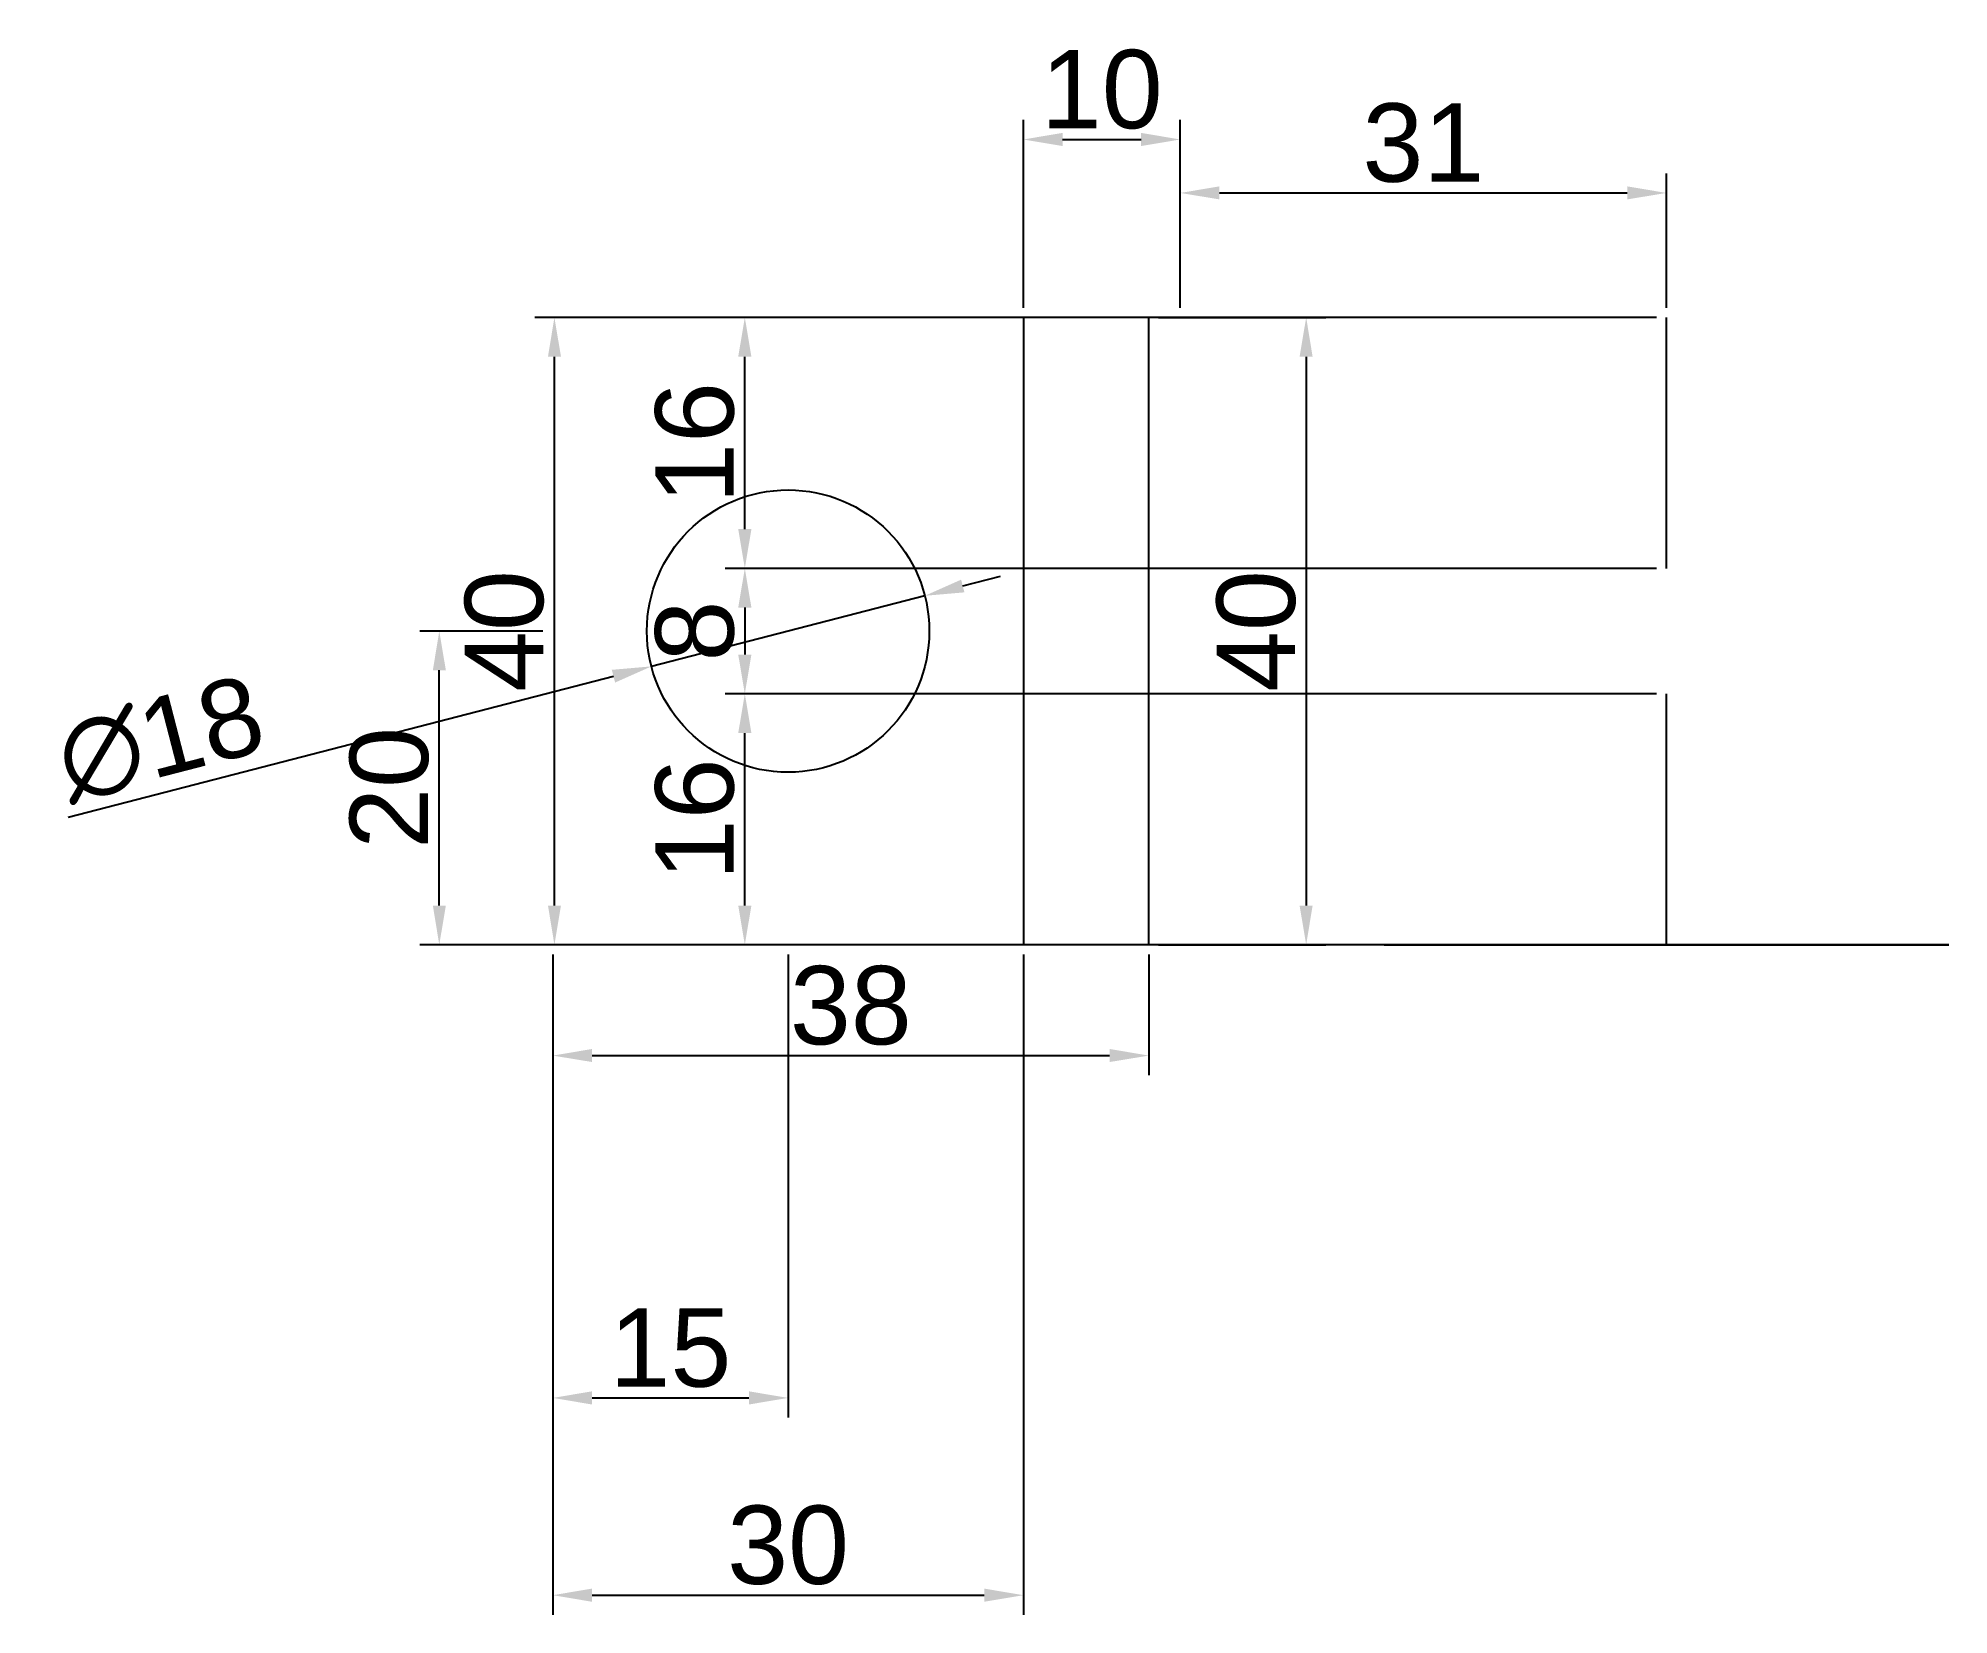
# Model space of a CAD drawing. Header units: millimetres. Extents: x 8 to 130, y 21 to 122.
import ezdxf

# ---------------------------------------------------------------- set-up
doc = ezdxf.new("R2010")
doc.units = ezdxf.units.MM
doc.styles.get("Standard").update_dxf_attribs({"font": 'arial.ttf'})
doc.dimstyles.new('ISO-25', dxfattribs={"dimtxt": 5, "dimasz": 2.5, "dimexe": 1.25, "dimexo": 0.625, "dimtad": 1, "dimtxsty": 'Standard', "dimcen": 2.5, "dimadec": 0, "dimazin": 0, "dimtfac": 1, "dimtmove": 0, "dimatfit": 3, "dimfxl": 1, "dimarcsym": 0})

# ---------------------------------------------------------------- blocks, each defined once
blk = doc.blocks.new('*D55')
at = {"color": 0, "lineweight": -2, "transparency": 16777216}
for p, q in [((41, 63.08), (41, 55.39)), ((79, 63.08), (79, 55.39)), ((43.5, 56.64), (76.5, 56.64))]:
    blk.add_line(p, q, dxfattribs=at)
at = {"color": 0, "transparency": 16777216}
for points in [[(43.5, 57.06), (43.5, 56.23), (41, 56.64)], [(76.5, 57.06), (76.5, 56.23), (79, 56.64)]]:
    blk.add_solid(points, dxfattribs=at)
at = {"layer": 'Defpoints', "color": 0, "transparency": 16777216}
for p in [(41, 63.71), (79, 63.71), (79, 56.64)]:
    blk.add_point(p, dxfattribs=at)
at = {"color": 0, "transparency": 16777216, "insert": (60, 59.82), "char_height": 5, "attachment_point": 5}
blk.add_mtext('38', dxfattribs=at)
blk = doc.blocks.new('*D56')
at = {"color": 0, "lineweight": -2, "transparency": 16777216}
for p, q in [((79.62, 103.71), (90.28, 103.71)), ((89.03, 101.21), (89.03, 66.21)), ((79.62, 63.71), (90.28, 63.71))]:
    blk.add_line(p, q, dxfattribs=at)
at = {"color": 0, "transparency": 16777216}
for points in [[(88.61, 101.21), (89.44, 101.21), (89.03, 103.71)], [(88.61, 66.21), (89.44, 66.21), (89.03, 63.71)]]:
    blk.add_solid(points, dxfattribs=at)
at = {"layer": 'Defpoints', "color": 0, "transparency": 16777216}
for p in [(79, 103.71), (79, 63.71), (89.03, 63.71)]:
    blk.add_point(p, dxfattribs=at)
at = {"color": 0, "transparency": 16777216, "insert": (85.85, 83.71), "char_height": 5, "attachment_point": 5, "rotation": 90}
blk.add_mtext('40', dxfattribs=at)
blk = doc.blocks.new('*D64')
at = {"color": 0, "lineweight": -2, "transparency": 16777216}
for p, q in [((111.37, 79.71), (51.99, 79.71)), ((53.24, 66.21), (53.24, 77.21)), ((111.37, 63.71), (51.99, 63.71))]:
    blk.add_line(p, q, dxfattribs=at)
at = {"color": 0, "transparency": 16777216}
for points in [[(52.82, 77.21), (53.66, 77.21), (53.24, 79.71)], [(52.82, 66.21), (53.66, 66.21), (53.24, 63.71)]]:
    blk.add_solid(points, dxfattribs=at)
at = {"layer": 'Defpoints', "color": 0, "transparency": 16777216}
for p in [(53.24, 79.71), (112, 79.71), (112, 63.71)]:
    blk.add_point(p, dxfattribs=at)
at = {"color": 0, "transparency": 16777216, "insert": (50.06, 71.71), "char_height": 5, "attachment_point": 5, "rotation": 90}
blk.add_mtext('16', dxfattribs=at)
blk = doc.blocks.new('*D65')
at = {"color": 0, "lineweight": -2, "transparency": 16777216}
for p, q in [((111.37, 103.71), (51.99, 103.71)), ((53.24, 90.21), (53.24, 101.21)), ((111.37, 87.71), (51.99, 87.71))]:
    blk.add_line(p, q, dxfattribs=at)
at = {"color": 0, "transparency": 16777216}
for points in [[(52.82, 101.21), (53.66, 101.21), (53.24, 103.71)], [(52.82, 90.21), (53.66, 90.21), (53.24, 87.71)]]:
    blk.add_solid(points, dxfattribs=at)
at = {"layer": 'Defpoints', "color": 0, "transparency": 16777216}
for p in [(53.24, 103.71), (112, 103.71), (112, 87.71)]:
    blk.add_point(p, dxfattribs=at)
at = {"color": 0, "transparency": 16777216, "insert": (50.06, 95.71), "char_height": 5, "attachment_point": 5, "rotation": 90}
blk.add_mtext('16', dxfattribs=at)
blk = doc.blocks.new('*D66')
at = {"color": 0, "lineweight": -2, "transparency": 16777216}
for p, q in [((111.37, 87.71), (51.99, 87.71)), ((53.24, 85.21), (53.24, 82.21)), ((111.37, 79.71), (51.99, 79.71))]:
    blk.add_line(p, q, dxfattribs=at)
at = {"color": 0, "transparency": 16777216}
for points in [[(52.82, 85.21), (53.66, 85.21), (53.24, 87.71)], [(52.82, 82.21), (53.66, 82.21), (53.24, 79.71)]]:
    blk.add_solid(points, dxfattribs=at)
at = {"layer": 'Defpoints', "color": 0, "transparency": 16777216}
for p in [(112, 87.71), (53.24, 79.71), (112, 79.71)]:
    blk.add_point(p, dxfattribs=at)
at = {"color": 0, "transparency": 16777216, "insert": (50.06, 83.71), "char_height": 5, "attachment_point": 5, "rotation": 90}
blk.add_mtext('8', dxfattribs=at)
blk = doc.blocks.new('*D57')
at = {"color": 0, "lineweight": -2, "transparency": 16777216}
for p, q in [((70.37, 103.71), (39.85, 103.71)), ((41.1, 66.21), (41.1, 101.21)), ((70.37, 63.71), (39.85, 63.71))]:
    blk.add_line(p, q, dxfattribs=at)
at = {"color": 0, "transparency": 16777216}
for points in [[(40.69, 101.21), (41.52, 101.21), (41.1, 103.71)], [(40.69, 66.21), (41.52, 66.21), (41.1, 63.71)]]:
    blk.add_solid(points, dxfattribs=at)
at = {"layer": 'Defpoints', "color": 0, "transparency": 16777216}
for p in [(41.1, 103.71), (71, 103.71), (71, 63.71)]:
    blk.add_point(p, dxfattribs=at)
at = {"color": 0, "transparency": 16777216, "insert": (37.92, 83.71), "char_height": 5, "attachment_point": 5, "rotation": 90}
blk.add_mtext('40', dxfattribs=at)
blk = doc.blocks.new('*D61')
at = {"color": 0, "lineweight": -2, "transparency": 16777216}
for p, q in [((40.37, 83.71), (32.51, 83.71)), ((33.76, 66.21), (33.76, 81.21)), ((40.37, 63.71), (32.51, 63.71))]:
    blk.add_line(p, q, dxfattribs=at)
at = {"color": 0, "transparency": 16777216}
for points in [[(33.35, 81.21), (34.18, 81.21), (33.76, 83.71)], [(33.35, 66.21), (34.18, 66.21), (33.76, 63.71)]]:
    blk.add_solid(points, dxfattribs=at)
at = {"layer": 'Defpoints', "color": 0, "transparency": 16777216}
for p in [(33.76, 83.71), (41, 83.71, -10), (41, 63.71)]:
    blk.add_point(p, dxfattribs=at)
at = {"color": 0, "transparency": 16777216, "insert": (30.58, 73.71), "char_height": 5, "attachment_point": 5, "rotation": 90}
blk.add_mtext('20', dxfattribs=at)
blk = doc.blocks.new('*D62')
at = {"color": 0, "lineweight": -2, "transparency": 16777216}
for p, q in [((41, 63.08), (41, 33.56)), ((56, 63.08), (56, 33.56)), ((43.5, 34.81), (53.5, 34.81))]:
    blk.add_line(p, q, dxfattribs=at)
at = {"color": 0, "transparency": 16777216}
for points in [[(43.5, 35.23), (43.5, 34.39), (41, 34.81)], [(53.5, 35.23), (53.5, 34.39), (56, 34.81)]]:
    blk.add_solid(points, dxfattribs=at)
at = {"layer": 'Defpoints', "color": 0, "transparency": 16777216}
for p in [(41, 63.71), (56, 63.71), (56, 34.81)]:
    blk.add_point(p, dxfattribs=at)
at = {"color": 0, "transparency": 16777216, "insert": (48.5, 37.99), "char_height": 5, "attachment_point": 5}
blk.add_mtext('15', dxfattribs=at)
blk = doc.blocks.new('*D63')
at = {"color": 0, "lineweight": -2, "transparency": 16777216}
for p, q in [((41, 63.08), (41, 20.98)), ((71, 63.08), (71, 20.98)), ((43.5, 22.23), (68.5, 22.23))]:
    blk.add_line(p, q, dxfattribs=at)
at = {"color": 0, "transparency": 16777216}
for points in [[(43.5, 22.65), (43.5, 21.81), (41, 22.23)], [(68.5, 22.65), (68.5, 21.81), (71, 22.23)]]:
    blk.add_solid(points, dxfattribs=at)
at = {"layer": 'Defpoints', "color": 0, "transparency": 16777216}
for p in [(41, 63.71), (71, 63.71), (71, 22.23)]:
    blk.add_point(p, dxfattribs=at)
at = {"color": 0, "transparency": 16777216, "insert": (56, 25.41), "char_height": 5, "attachment_point": 5}
blk.add_mtext('30', dxfattribs=at)
blk = doc.blocks.new('*D72')
at = {"color": 0, "lineweight": -2, "transparency": 16777216}
for p, q in [((81, 104.33), (81, 112.9)), ((112, 104.33), (112, 112.9)), ((83.5, 111.65), (109.5, 111.65))]:
    blk.add_line(p, q, dxfattribs=at)
at = {"color": 0, "transparency": 16777216}
for points in [[(83.5, 112.07), (83.5, 111.24), (81, 111.65)], [(109.5, 112.07), (109.5, 111.24), (112, 111.65)]]:
    blk.add_solid(points, dxfattribs=at)
at = {"layer": 'Defpoints', "color": 0, "transparency": 16777216}
for p in [(112, 111.65), (81, 103.71), (112, 103.71)]:
    blk.add_point(p, dxfattribs=at)
at = {"color": 0, "transparency": 16777216, "insert": (96.5, 114.83), "char_height": 5, "attachment_point": 5}
blk.add_mtext('31', dxfattribs=at)
blk = doc.blocks.new('*D73')
at = {"color": 0, "lineweight": -2, "transparency": 16777216}
for p, q in [((71, 104.33), (71, 116.31)), ((81, 104.33), (81, 116.31)), ((73.5, 115.06), (78.5, 115.06))]:
    blk.add_line(p, q, dxfattribs=at)
at = {"color": 0, "transparency": 16777216}
for points in [[(73.5, 115.48), (73.5, 114.64), (71, 115.06)], [(78.5, 115.48), (78.5, 114.64), (81, 115.06)]]:
    blk.add_solid(points, dxfattribs=at)
at = {"layer": 'Defpoints', "color": 0, "transparency": 16777216}
for p in [(81, 115.06), (71, 103.71), (81, 103.71)]:
    blk.add_point(p, dxfattribs=at)
at = {"color": 0, "transparency": 16777216, "insert": (76, 118.24), "char_height": 5, "attachment_point": 5}
blk.add_mtext('10', dxfattribs=at)
blk = doc.blocks.new('*D74')
at = {"color": 0, "lineweight": -2, "transparency": 16777216}
for p, q in [((67.13, 86.59), (69.55, 87.21)), ((64.71, 85.96), (47.29, 81.46)), ((10.1, 71.85), (44.87, 80.83))]:
    blk.add_line(p, q, dxfattribs=at)
at = {"color": 0, "transparency": 16777216}
for points in [[(67.03, 86.99), (67.24, 86.18), (64.71, 85.96)], [(44.76, 81.24), (44.97, 80.43), (47.29, 81.46)]]:
    blk.add_solid(points, dxfattribs=at)
at = {"layer": 'Defpoints', "color": 0, "transparency": 16777216}
for p in [(64.71, 85.96), (47.29, 81.46)]:
    blk.add_point(p, dxfattribs=at)
at = {"color": 0, "transparency": 16777216, "insert": (15.98, 76.8), "char_height": 5, "attachment_point": 5, "rotation": 14.4855}
blk.add_mtext('∅18', dxfattribs=at)

msp = doc.modelspace()

# ---------------------------------------------------------------- linework, layer by layer
for p, q in [((70.999, 103.71, 9.413), (70.999, 63.71, 9.413)), ((78.999, 63.71, 44.413), (78.999, 103.71, 44.413)), ((111.999, 87.71, 80.413), (111.999, 103.71, 80.413))]:
    msp.add_line(p, q)
at = {"extrusion": (0, -1, 0)}
msp.add_line((111.999, 63.71, 80.413), (111.999, 79.71, 80.413), dxfattribs=at)
msp.add_circle((55.999, 83.71, 9.413), 9)
for radius in [18, 10]:
    msp.add_circle((111.999, 62.413, -63.71), radius, dxfattribs=at)

# ---------------------------------------------------------------- dimensions: what is measured, and where the dimension line sits
for base, p1, p2, picture, middle in [((80.999, 115.06, 80.413), (70.999, 103.71, 80.413), (80.999, 103.71, 80.413), '*D73', (75.999, 118.237, 80.413)), ((111.999, 111.654, 80.413), (80.999, 103.71, 80.413), (111.999, 103.71, 80.413), '*D72', (96.499, 114.833, 80.413)), ((78.999, 56.645, -0.587), (40.999, 63.71, -0.587), (78.999, 63.71, -0.587), '*D55', (59.999, 59.824, -0.587)), ((55.999, 34.812, 9.413), (40.999, 63.71, 9.413), (55.999, 63.71, 9.413), '*D62', (48.499, 37.989, 9.413)), ((70.999, 22.229, 9.413), (40.999, 63.71, 9.413), (70.999, 63.71, 9.413), '*D63', (55.999, 25.409, 9.413))]:
    dim = msp.add_linear_dim(base=base, p1=p1, p2=p2, dimstyle='ISO-25')
    dim.commit()
    dim.dimension.update_dxf_attribs({"geometry": picture, "text_midpoint": middle})
for base, p1, p2, picture, middle in [((41.103, 103.71, 80.413), (70.999, 63.71, 80.413), (70.999, 103.71, 80.413), '*D57', (37.925, 83.71, 80.413)), ((53.24, 103.71, 80.413), (111.999, 87.71, 80.413), (111.999, 103.71, 80.413), '*D65', (50.063, 95.71, 80.413)), ((89.026, 63.71, -0.587), (78.999, 103.71, -0.587), (78.999, 63.71, -0.587), '*D56', (85.848, 83.71, -0.587)), ((53.24, 79.71, 80.413), (111.999, 87.71, 80.413), (111.999, 79.71, 80.413), '*D66', (50.063, 83.71, 80.413)), ((33.762, 83.71, 9.413), (40.999, 63.71, 9.413), (40.999, 83.71, -0.587), '*D61', (30.584, 73.71, 9.413)), ((53.24, 79.71, 80.413), (111.999, 63.71, 80.413), (111.999, 79.71, 80.413), '*D64', (50.063, 71.71, 80.413))]:
    dim = msp.add_linear_dim(base=base, p1=p1, p2=p2, angle=90, dimstyle='ISO-25')
    dim.commit()
    dim.dimension.update_dxf_attribs({"geometry": picture, "text_midpoint": middle})
dim = msp.add_diameter_dim_2p(p1=(64.713, 85.961, 9.413), p2=(47.286, 81.459, 9.413), dimstyle='ISO-25')
dim.commit()
dim.dimension.update_dxf_attribs({"geometry": '*D74', "text_midpoint": (16.808, 73.585, 9.413), "dimtype": 163})

doc.saveas('drawing.dxf')
